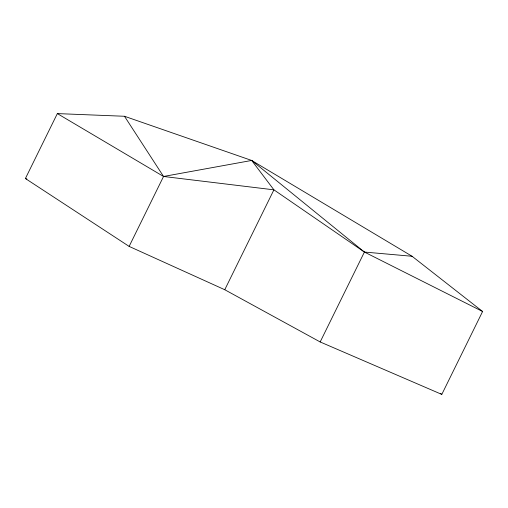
<?xml version="1.0" encoding="UTF-8"?>
<svg xmlns="http://www.w3.org/2000/svg" width="508" height="508" viewBox="0 0 508 508"><rect width="100%" height="100%" fill="white"/><g stroke="black" fill="none" stroke-linecap="round" stroke-linejoin="round"><path stroke-width="0.76" d="M25.4 178.524L57.347 113.595L124.485 116.269L251.682 160.452L412.083 256.273L482.6 311.493L441.801 394.405L320.173 341.954L224.758 289.725L129.134 246.399L25.4 178.524L26.867 178.962M129.134 246.399L163.544 176.473L251.682 160.452L364.407 252.051L482.6 311.493M224.758 289.725L273.914 189.833L251.682 160.452M320.173 341.954L364.407 252.051L412.083 256.273M57.347 113.595L163.544 176.473L273.914 189.833L364.407 252.051M440.531 393.408L441.801 394.405M124.485 116.269L163.544 176.473"/></g></svg>
